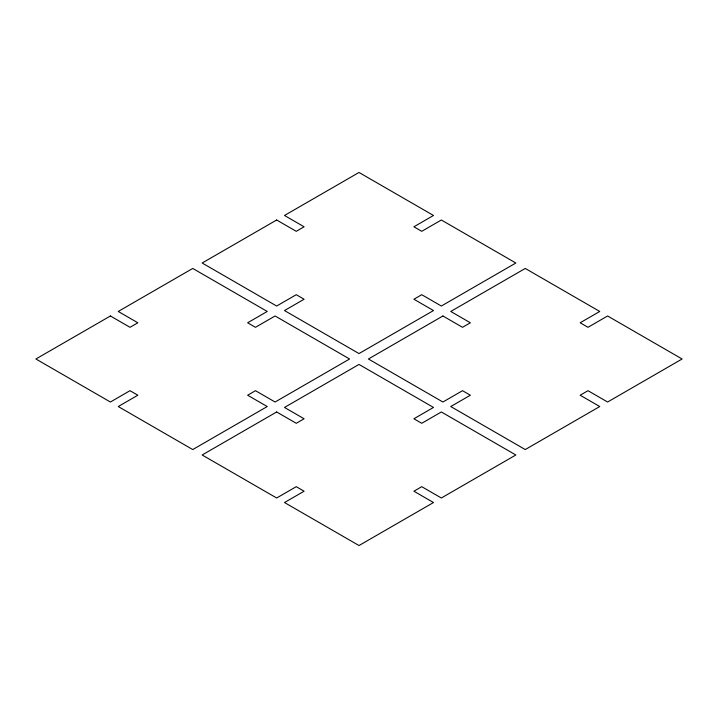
<?xml version="1.0" encoding="UTF-8"?>
<svg xmlns="http://www.w3.org/2000/svg" width="718" height="718" viewBox="0 0 718 718"><rect width="100%" height="100%" fill="white"/><g stroke="black" fill="none" stroke-linecap="round" stroke-linejoin="round"><path stroke-width="1.08" d="M110.401 315.983L35.9 359L110.401 402.017L130.003 390.691L137.847 395.223L118.246 406.541L192.747 449.558L267.249 406.541L247.638 395.223L255.482 390.691L275.084 402.017L349.585 359L275.084 315.983L255.482 327.309L247.638 322.777L267.249 311.459L192.747 268.442L118.246 311.459L137.847 322.777L130.003 327.309L110.401 315.983M276.654 220.004L202.153 263.012L276.654 306.03L296.265 294.703L304.1 299.235L284.499 310.553L359 353.57L433.501 310.553L413.9 299.235L421.735 294.703L441.346 306.03L515.847 263.012L441.346 220.004L421.735 231.322L413.9 226.789L433.501 215.472L359 172.464L284.499 215.472L304.1 226.789L296.265 231.322L276.654 220.004M276.654 411.97L202.153 454.988L276.654 497.996L296.265 486.678L304.1 491.211L284.499 502.528L359 545.536L433.501 502.528L413.9 491.211L421.735 486.678L441.346 497.996L515.847 454.988L441.346 411.97L421.735 423.297L413.9 418.765L433.501 407.447L359 364.43L284.499 407.447L304.1 418.765L296.265 423.297L276.654 411.97M442.916 315.983L368.415 359L442.916 402.017L462.518 390.691L470.362 395.223L450.751 406.541L525.253 449.558L599.754 406.541L580.153 395.223L587.997 390.691L607.599 402.017L682.1 359L607.599 315.983L587.997 327.309L580.153 322.777L599.754 311.459L525.253 268.442L450.751 311.459L470.362 322.777L462.518 327.309L442.916 315.983"/></g></svg>
